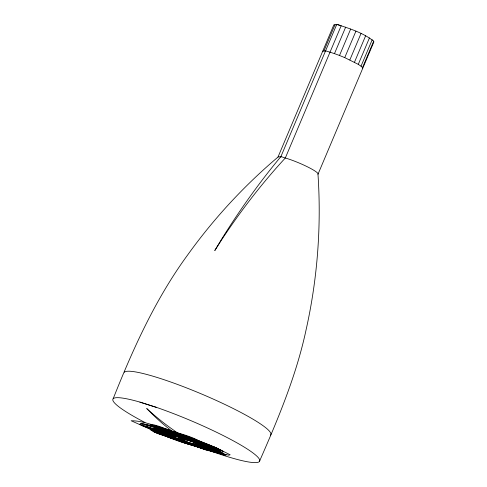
<?xml version="1.0" encoding="UTF-8"?>
<svg xmlns="http://www.w3.org/2000/svg" width="487" height="487" viewBox="0 0 487 487"><rect width="100%" height="100%" fill="white"/><g stroke="black" fill="none" stroke-linecap="round" stroke-linejoin="round"><path stroke-width="0.73" d="M155.718 429.887L155.487 429.394L159.645 429.65L177.883 433.661L186.503 436.407L204.51 443.73L216.118 449.038L220.41 451.449L219.68 451.68C196.468 447.602 174.23 439.414 152.839 429.656L151.962 428.475L159.328 428.359L167.479 430.313L176.537 433.241L190.21 438.245L217.969 449.69L219.381 451.571L212.454 450.463L187.635 443.992C176.495 440.765 165.507 436.413 155.213 431.013L160.844 431.08L175.764 439.164L189.023 443.334L204.23 447.078L212.387 448.326L204.065 443.633L194.526 439.889L163.687 429.357L160.046 428.396L155.469 428.061C171.905 439.639 191.805 444.26 210.841 449.72L192.061 443.998L177.597 438.884L173.603 437.076L171.217 434.94L174.644 434.708L183.234 436.705L192.962 439.743L200.236 442.713L206.007 445.727L209.416 447.949L209.16 448.411C191.318 444.138 173.256 438.994 156.972 430.338L157.837 429.771L161.702 430.526L177.012 435.268M113.173 398.719C133.158 348.503 155.566 298.811 187.635 254.981C213.586 218.791 243.999 185.839 277.998 157.07L333.857 24.831L336.901 24.77M322.686 51.275L323.904 50.989L335.074 24.539M317.981 174.255L373.846 42.016L373.699 41.139C363.034 32.684 349.532 28.55 336.761 24.35L280.902 156.589L285.315 157.995A21.787 2.879 22.9 0 1 307.553 166.871A21.787 2.879 22.9 0 1 317.981 174.255C321.469 226.291 317.487 278.789 306.116 329.687C296.358 375.532 278.114 418.808 259.37 461.56M325.59 50.8L334.472 53.625L345.648 27.175M334.472 53.625L339.506 55.475L350.677 29.025M362.669 68.466L362.523 67.59L361.025 66.189L358.28 64.357L344.747 57.618L355.918 31.174M349.855 59.919L361.025 33.475M354.469 62.22L365.64 35.77M358.28 64.357L369.45 37.907M361.025 66.189L372.202 39.739M362.523 67.59L373.699 41.139M212.716 450.189L214.219 448.971L206.111 445.246L169.415 431.232L159.359 428.651L155.706 428.475L167.455 434.818L179.545 439.974M207.639 446.652C187.312 434.934 163.985 429.132 141.407 423.428L139.848 424.074L141.674 425.443L189.942 443.986L210.116 450.609L214.152 450.548L215.546 450.073L213.994 448.399L207.486 445.069L189.766 438.677L178.315 435.555L165.97 433.223L174.766 438.623L177.195 439.664C187.994 441.435 199.658 450.609 210.932 448.253C204.869 443.7 196.943 442.58 190.113 439.56C177.834 434.727 165.002 430.794 151.841 429.522L152.181 430.185L155.816 431.768L200.766 447.87L211.133 450.919L219.393 452.581L220.988 452.216L223.113 453.714L222.303 454.243L217.074 452.886L192.024 444.972L215.528 451.619C211.766 445.587 201.265 444.065 195.293 441.009M187.404 442.914L172.191 437.722L166.724 434.897L164.472 432.992C181.505 434.148 196.602 443.535 211.668 450.658L213.616 451.96L205.764 449.933L185.742 442.933L168.764 434.94L169.774 434.288C183.654 437.247 196.724 443.03 209.696 448.624L207.992 448.837M208.217 448.777L214.152 450.548L218.706 450.128L217.488 448.545C197.752 439.335 176.531 433.832 155.347 429.12L154.129 429.163C174.029 441.07 197.083 447.011 219.393 452.581L218.018 448.661L209.3 445.355L178.412 435.408L164.016 432.213L165.087 434.416L168.307 436.815L176.239 439.864L206.196 449.708L209.629 450.512L212.685 450.566L207.699 446.689M153.308 428.463L152.778 428.493L160.369 433.229L192.98 444.534L190.801 443.876M153.472 428.45C168.654 427.464 182.138 437.156 196.438 440.662C204.558 444.327 214.603 445.757 220.988 452.216L213.026 448.655L169.001 432.572L160.065 431.47L158.823 432.334C167.851 438.562 179.07 440.211 189.352 443.468L189.553 443.523M210.841 449.72L215.339 449.854L213.385 448.186L201.131 442.786L187.866 437.77L179.971 435.116L167.857 431.866L165.324 432.748C179.113 440.12 194.021 446.555 209.501 448.856C198.002 442.251 184.622 438.038 171.747 435.153L177.56 439.018L186.813 442.537L181.681 440.796M177.658 439.268L156.059 429.893L157.252 429.571L159.669 430.088L195.263 440.997L210.317 447.109L214.152 450.548L215.315 450.524L206.652 446.062C188.572 439.359 170.547 432.024 151.707 427.769L150.142 429.205C159.712 435.396 171.059 437.606 181.73 441.112L160.826 434.112L160.552 432.797L163.273 432.45L167.504 433.314L201.107 443.779L206.098 445.806M208.88 448.868L201.795 447.273M196.291 446.202L205.459 449.611L217.525 451.376L218.115 450.925L174.474 433.479L158.452 428.645L153.892 428.463C159.852 434.465 168.922 435.902 176.598 438.817L207.882 448.564L207.949 446.719C199.293 441.995 189.224 441.179 179.904 438.312L179.837 438.83L182.698 440.729L192 444.966C180.902 441.532 169.671 437.776 159.523 432.103L181.395 440.698M323.904 50.989L325.724 51.22M177.834 439.341L189.473 444.241L219.034 451.906L217.799 450.487L211.681 447.066M209.24 448.862L216.453 450.396L220.246 450.329L218.255 448.758C198.745 440.364 178.814 432.541 158.153 427.476L155.846 430.642L158.275 431.817M208.479 448.771L212.137 449.361L207.012 446.269L226.236 454.986L224.945 455.29C200.735 447.346 175.344 441.825 153.259 428.566L153.746 427.434L157.904 428.426L190.533 439.913L196.438 444.369L195.457 445.112L187.057 442.738M197.046 446.244L182.99 441.916L177.067 439.621M189.839 443.602L190.338 443.736M187.458 442.933L199.816 446.433L208.18 447.644C195.859 441.228 181.907 438.014 168.679 433.728L167.157 434.447C177.42 439.913 188.585 444.874 200.279 445.842L199.847 444.089L185.73 438.032M192.633 444.321L202.781 447.492M202.866 447.516L206.628 448.624L186.862 442.555M197.265 446.305L217.969 452.673L228.86 455.205L230.132 454.785L216.161 447.76L175.984 433.022L154.647 426.509L145.93 425.571L149.862 428.225L168.642 436.401L179.533 440.12M199.56 446.53L200.023 446.67M181.925 441.173L186.996 442.713M211.291 450.542L179.934 440.558L172.995 438.026L170.955 437.07L170.785 436.443C183.569 434.173 195.397 441.959 206.957 446.244L206.433 445.97M190.374 443.748L190.697 443.846M177.091 435.293L185.596 437.983M179.563 440.126L207.535 448.898L211.668 450.658M211.48 451.297A79.655 10.537 22.9 0 0 254.372 454.024A79.655 10.537 22.9 0 0 156.278 407.302L139.933 402.104A79.655 10.537 22.9 0 0 145.041 422.533M139.921 402.14L156.266 407.339M195.007 440.918L187.318 438.477L181.322 437.277L177.609 438.507L196.243 446.183M182.035 441.204C191.044 443.998 199.987 447.358 209.398 448.521L208.04 446.366L200.376 443.079M182.491 441.106L207.535 448.898L213.963 449.318L215.674 448.935L210.067 445.812L183.325 435.676M200.577 442.506L182.948 436.863L160.844 431.08L160.868 429.619L183.702 436.389L199.676 442.117M186.935 442.58L197.229 446.08L207.535 448.898C199.475 443.651 189.126 440.772 179.733 437.679C191.75 445.027 205.484 450.201 219.393 452.581L214.152 450.548L212.545 448.898L205.064 445.526L197.905 442.963L158.464 429.236L153.697 428.493L153.746 429.224L154.58 429.65M192.444 440.035C181.761 436.602 171.333 431.932 160.156 430.307L159.523 432.097L155.737 429.899M200.65 442.531L220.441 449.872L223.673 451.638L222.547 452.204C205.885 449.69 189.534 445.057 173.853 438.884M182.162 435.25L161.879 428.724L155.091 427.05C163.474 435.956 176.276 439.049 187.349 443.426L206.171 448.716L218.462 450.919L216.246 448.691L212.996 447.023L159.864 426.569L154.409 424.962L149.917 424.981L150.684 429.984L157.137 433.369L189.772 443.882L201.521 447.06L207.541 447.316C196.413 436.163 179.618 434.361 165.513 428.791C154.16 425.839 143.05 420.725 131.137 420.744L160.582 433.862M173.822 438.872L160.789 433.954M177.195 439.664L163.918 434.55L158.439 431.896M339.506 55.475L344.747 57.618M154.592 429.662C170.84 438.684 188.993 443.237 207.17 446.396L205.964 445.008L199.737 442.117L173.147 431.92L163.705 429.205L154.683 427.58L155.925 429.473L178.327 439.451L192.042 444.345L207.535 448.898L191.762 444.01L176.458 438.604L174.364 437.393L174.906 436.559C186.028 438.824 197.113 442.452 206.951 448.137L206.354 449.038L197.844 446.506L173.269 437.363L142.417 424.828L140.907 423.532C162.39 427.373 182.802 435.731 202.543 444.801L203.42 446.646L187.111 442.616L163.2 435.159L153.88 431.896L151.408 429.297L154.233 428.56C174.827 433.503 195.731 440.199 214.152 450.548M336.761 24.35L341.174 25.756L285.315 157.995A543.997 362.785 -74 0 0 221.658 239.756L214.779 250.555L221.335 239.653A546.901 309.251 -72.3 0 1 280.902 156.589M178.12 433.253A531.08 354.171 -74 0 1 150.246 411.722L146.727 408.563L152.626 414.437A522.107 295.232 -72.3 0 0 172.209 431.275M124.343 372.269A79.655 10.537 22.9 0 1 205.015 395.468A79.655 10.537 22.9 0 1 270.541 435.11M277.998 157.07A21.787 2.879 22.9 0 1 280.975 156.96"/></g></svg>
